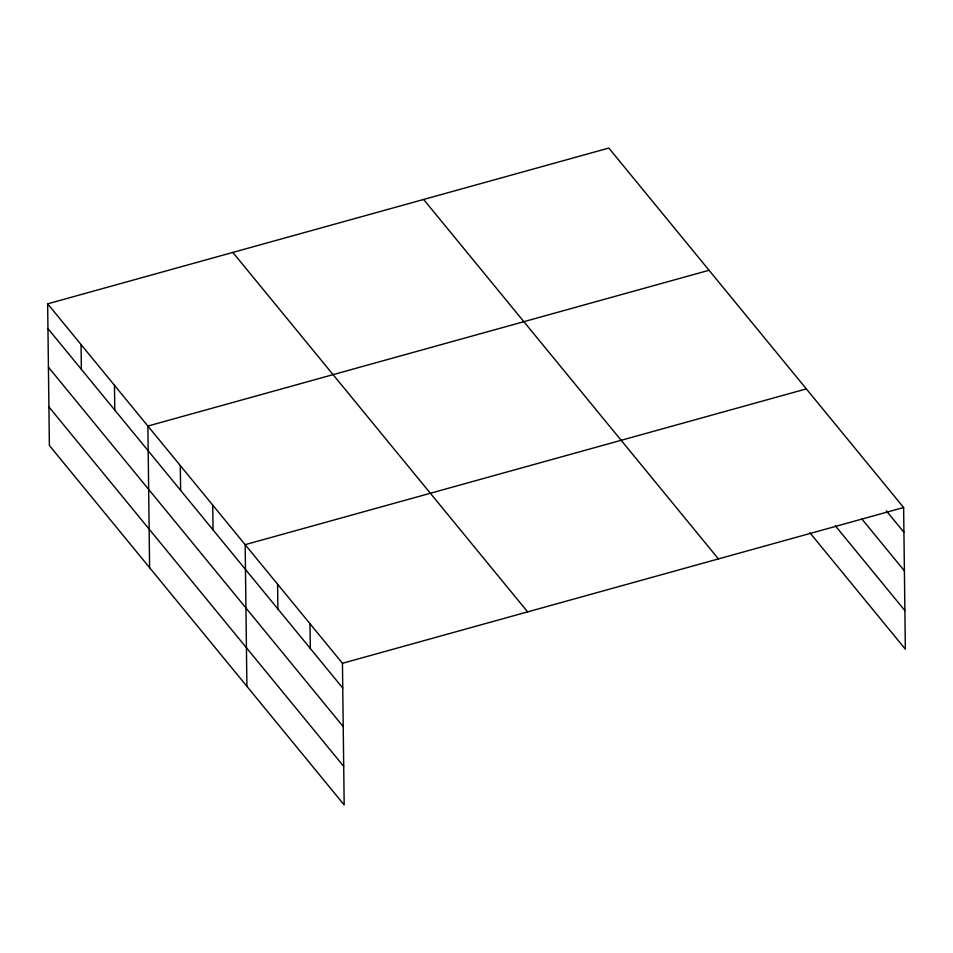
<?xml version="1.0" encoding="UTF-8"?>
<svg xmlns="http://www.w3.org/2000/svg" width="953" height="953" viewBox="0 0 953 953"><rect width="100%" height="100%" fill="white"/><g stroke="black" fill="none" stroke-linecap="round" stroke-linejoin="round"><path stroke-width="1.43" d="M47.65 303.828L342.449 663.288L344.176 804.94L49.377 445.492L47.65 303.828L608.824 148.06L903.623 507.508L905.35 649.172L809.919 532.81M709.056 270.271L147.882 426.051L149.609 567.702M806.333 388.895L245.171 544.663L246.898 686.315M342.449 663.288L903.623 507.508M886.314 510.808L903.92 532.274M861.774 518.885L904.397 570.847M835.388 525.865L904.873 610.587M423.632 199.463L718.431 558.923M232.842 252.426L527.64 611.886M47.948 328.594L342.758 688.054M48.424 367.167L343.223 726.627M48.913 406.919L343.711 766.367M310.023 623.75L310.321 648.505M277.597 584.213L277.895 608.967M212.733 505.126L213.043 529.892M180.308 465.588L180.617 490.354M114.467 385.31L114.777 410.076M81.065 344.569L81.362 369.335"/></g></svg>
